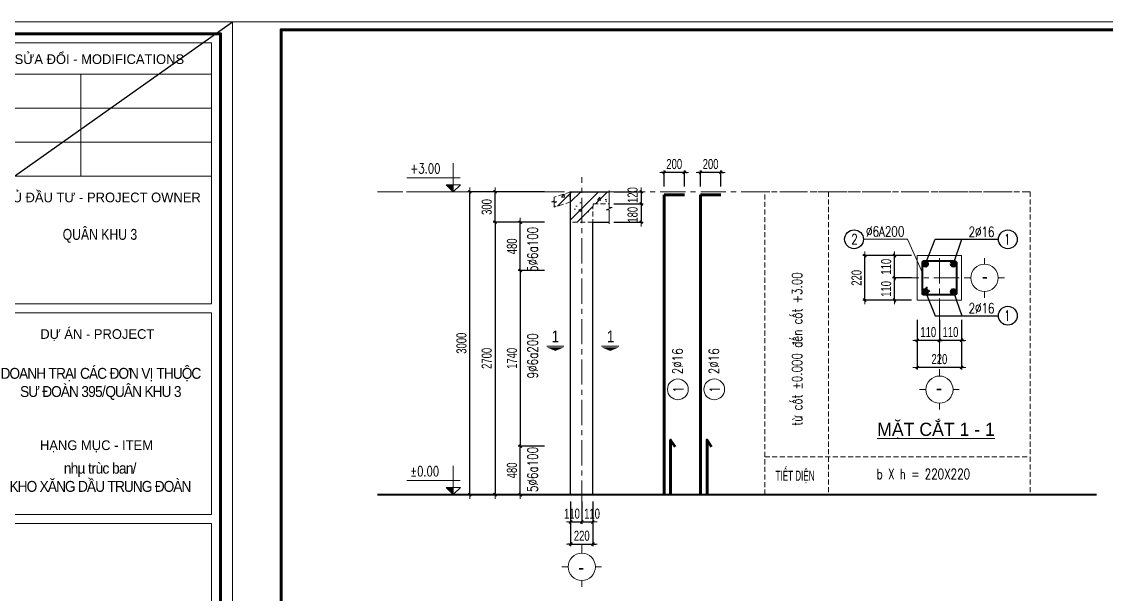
# Model space of a CAD drawing. Header units: millimetres. Extents: x 19378 to 572383, y -1120116 to -527168.
# Drawn here: x 209146 to 219888, y -554021 to -548347 of the extents above; entities that cross this region are included whole.
import ezdxf
from ezdxf.enums import TextEntityAlignment as Align

# ---------------------------------------------------------------- set-up
doc = ezdxf.new("R2010")
doc.units = ezdxf.units.MM
doc.header["$MEASUREMENT"] = 0
doc.header["$PDMODE"] = 32
for name, pattern in [('CENTERX2', [4, 2.5, -0.5, 0.5, -0.5]), ('DASHDOT', [1, 0.5, -0.25, 0, -0.25]), ('HIDDEN', [0.375, 0.25, -0.125])]:
    doc.linetypes.add(name, pattern=pattern)
doc.layers.get('Defpoints').update_dxf_attribs({"color": 1})
for name, color, linetype, lineweight in [('7', 7, 'Continuous', 13), ('EG Dim', 8, 'Continuous', 15), ('EG Khac', 4, 'Continuous', 15), ('EG Net dam3', 1, 'Continuous', 60), ('EG Text1', 3, 'Continuous', 20), ('EG Text2', 7, 'Continuous', 20), ('ISO', 153, 'Continuous', 13), ('Khac', 156, 'Continuous', 9), ('LC Dim', 8, 'Continuous', 18), ('LC Hatch', 252, 'Continuous', 9), ('LC ISO', 153, 'Continuous', 13), ('LC MANH DUT', 35, 'HIDDEN', 5), ('LC Net dam2', 6, 'Continuous', 40), ('LC Net dam3', 1, 'Continuous', 60), ('LC Net manh', 236, 'Continuous', 5), ('LC Net thay', 7, 'Continuous', 25), ('LC Net truc', 8, 'DASHDOT', 13), ('LC Text1', 3, 'Continuous', 20), ('LC Text2', 7, 'Continuous', 25), ('TEXT2', 7, 'Continuous', 18)]:
    doc.layers.add(name, color=color, linetype=linetype, lineweight=lineweight)
doc.layers.add('KCS_Plotter', color=11, linetype='Continuous', plot=False)
doc.layers.add('Khungten_LCDI', color=7, linetype='Continuous')
doc.layers.add('Kichthuoc', color=9, linetype='Continuous')
doc.styles.add('EG 1', font='VHAVANB.TTF')
doc.styles.add('EG Hai', font='VHARIALN.TTF', dxfattribs={"width": 0.7})
doc.styles.add('EG Huy', font='vnsimli.shx', dxfattribs={"width": 0.75})
doc.styles.add('HOATBIF', font='hoatbif.shx', dxfattribs={"width": 0.7})
doc.styles.add('Khungten', font='VHAVAN.TTF', dxfattribs={"width": 0.9, "height": 5000})
doc.styles.add('LC 1', font='VHAVANB.TTF')
doc.styles.add('LC 3', font='vnsimli.shx', dxfattribs={"width": 0.75})
doc.styles.add('RMS2', font='romans.shx', dxfattribs={"width": 0.75})
doc.styles.add('Title', font='VHBLACK.TTF', dxfattribs={"width": 0.8})
doc.dimstyles.new('1-100(1-40)', dxfattribs={"dimscale": 40, "dimtxt": 2.5, "dimasz": 0.35, "dimexe": 0.5, "dimexo": 0, "dimgap": 0.8, "dimtad": 1, "dimdec": 0, "dimzin": 0, "dimdsep": 46, "dimtxsty": 'HOATBIF', "dimblk1": 'DOT', "dimblk2": 'DOT', "dimsah": 1, "dimcen": -1, "dimdle": 1, "dimclrd": 256, "dimclre": 256, "dimclrt": 4, "dimadec": 3, "dimazin": 2, "dimtfac": 0.333333, "dimtdec": 0, "dimtix": 1, "dimtmove": 2, "dimatfit": 3, "dimldrblk": 'DOT', "dimfxl": 1, "dimtvp": 0.833333, "dimtolj": 1, "dimtzin": 0, "dimarcsym": 0})

# ---------------------------------------------------------------- blocks, each defined once
blk = doc.blocks.new('Nha o can bo nhan vien Trung doan')
at = {"layer": 'Defpoints', "lineweight": 0}
blk.add_lwpolyline([(-1200, -14850), (-1200, 14850), (40800, 14850), (40800, -14850)], close=True, dxfattribs=at)
at = {"layer": 'Khungten_LCDI', "color": 5, "lineweight": 25}
blk.add_line((40600, -14650), (40600, 14650), dxfattribs=at)
at = {"layer": 'Khungten_LCDI', "color": 9, "lineweight": 15}
for p, q in [((36750, 13981), (40450, 13981)), ((38293, 13981), (38293, 12297)), ((36750, 13420), (40450, 13420)), ((36750, 12858), (40450, 12858)), ((36750, 12297), (40450, 12297))]:
    blk.add_line(p, q, dxfattribs=at)
at = {"layer": 'Khungten_LCDI', "color": 5, "lineweight": 60}
blk.add_lwpolyline([(0, -14650), (0, 14650), (40600, 14650), (40600, -14650)], close=True, dxfattribs=at)
at = {"layer": 'Khungten_LCDI', "color": 9, "lineweight": 15}
for points in [[(36750, 10190), (40450, 10190), (40450, 14500), (36750, 14500)], [(36750, 6712), (40450, 6712), (40450, 10040), (36750, 10040)], [(36750, 2587), (40450, 2587), (40450, 6562), (36750, 6562)]]:
    blk.add_lwpolyline(points, close=True, dxfattribs=at)
at = {"color": 7, "style": 'Khungten'}
for s, p in [('söa ®æi - modifications', (38600, 14151)), ('chñ ®Çu t\xad - project owner', (38566, 11868)), ('dù ¸n - project', (38566, 9612)), ('h¹ng môc - item', (38552, 7776))]:
    blk.add_text(s, height=160, dxfattribs=at).set_placement(p, align=Align.CENTER)
at = {"color": 4, "char_height": 180, "attachment_point": 5, "style": 'Khungten'}
for s, insert, width in [('{\\f.VnArialH|b0|i0|c0|p34;\\W0.8;qu©n khu 3}', (38609, 11313), 2315.24), ('{\\f.VnArialH|b0|i0|c0|p34;\\W0.9;\\T0.9;doanh tr¹i c¸c ®¬n vÞ thuéc s\xad ®oµn 395/qu©n khu 3}', (38617, 8868), 3461.97), ('{\\f.VnArialH|b0|i0|c0|p34;\\T0.9;nhµ trùc ban/ \\PKHO X\\fArial|b0|i0|c0|p34;ĂNG DẦU TRUNG ĐOÀN}', (38609, 7325), 3712.56)]:
    blk.add_mtext(s, dxfattribs=dict(at, insert=insert, width=width))
at = {"color": 7, "style": 'Khungten', "width": 0.8}
for tag, p in [('REVISION', (39499, -10746)), ('NGAYHT', (39576, -11636))]:
    blk.add_attdef(tag, text='', height=200, dxfattribs=at).set_placement(p, align=Align.CENTER)
at = {"layer": 'LC Text1', "style": 'Title', "width": 1.485915}
for tag, p, p2 in [('TENBANVE1', (36913, -8886), (40339, -8886)), ('TENBANVE2', (36913, -9562), (40339, -9562))]:
    blk.add_attdef(tag, text='', height=250, dxfattribs=at).set_placement(p, p2, align=Align.FIT)
at = {"layer": 'LC Text1', "style": 'Title', "width": 0.7}
blk.add_attdef('SOBANVE', text='', height=250, dxfattribs=at).set_placement((39562, -13896), align=Align.CENTER)
blk = doc.blocks.new('catngang')
at = {"layer": 'EG Khac', "color": 1, "ltscale": 2}
blk.add_line((0, 0), (-4.41, 0), dxfattribs=at)
blk.add_lwpolyline([(-2.21, -1.22, 0, 4.29, 0), (-2.21, -0.33, 2.5, 2.5, 0)], format="xyseb", dxfattribs=at)
at = {"layer": 'EG Khac', "color": 7, "style": 'EG 1'}
blk.add_attdef('MC', text='', height=3, dxfattribs=at).set_placement((-2.21, 2.5), align=Align.MIDDLE_CENTER)
blk = doc.blocks.new('TIEUDE2')
at = {"layer": 'LC Text2', "color": 7, "style": 'LC 1'}
blk.add_attdef('%%UTIªU§Ò', text='', height=3.5, dxfattribs=at).set_placement((0, 0), align=Align.BOTTOM_CENTER)
blk.add_attdef('TL', text='', height=2.2, dxfattribs=at).set_placement((0, -1.8), align=Align.TOP_CENTER)
blk = doc.blocks.new('CT')
at = {"layer": 'LC Text1', "lineweight": 15}
blk.add_hatch(color=4, dxfattribs=at).paths.add_polyline_path([(3.25, 1.6), (1.64, 1.6), (1.64, 0)])
at = {"layer": 'LC Text1', "color": 4, "lineweight": 15, "ltscale": 50}
for p, q in [((0.05, 3.14), (12, 3.14)), ((12.09, 0), (0, 0))]:
    blk.add_line(p, q, dxfattribs=at)
for points in [[(1.64, 6.43), (1.64, 0)], [(1.64, 0), (0.03, 1.6), (1.64, 1.6)], [(1.64, 0), (3.25, 1.6), (1.64, 1.6)]]:
    blk.add_lwpolyline(points, dxfattribs=at)
at = {"layer": 'LC Text1', "color": 4, "style": 'LC 3', "width": 0.75}
blk.add_attdef('CT', (1.91, 3.5), '', height=2.2, dxfattribs=at)
blk = doc.blocks.new('DOT')
at = {"layer": 'LC Dim'}
blk.add_line((-3, 0), (3, 0), dxfattribs=at)
at = {"layer": 'LC Dim', "color": 4}
blk.add_line((-1, -1), (1, 1), dxfattribs=at)
blk.add_lwpolyline([(0.5, 1), (-1, -0.5), (-0.5, -1), (1, 0.5)], close=True, dxfattribs=at)
blk = doc.blocks.new('*D221')
at = {"layer": 'Defpoints', "color": 0, "ltscale": 2, "transparency": 16777216}
for p in [(214084, -552553), (214324, -552553), (214324, -553033)]:
    blk.add_point(p, dxfattribs=at)
at = {"layer": 'LC Dim', "lineweight": -2, "ltscale": 2, "transparency": 16777216}
for p, q in [((214324, -552553), (214064, -552553)), ((214084, -553019), (214084, -552567)), ((214324, -553033), (214064, -553033))]:
    blk.add_line(p, q, dxfattribs=at)
at = {"layer": 'LC Dim', "lineweight": -2, "ltscale": 2, "transparency": 16777216, "xscale": 14, "yscale": 14, "zscale": 14}
for p, rotation in [((214084, -552553), 90), ((214084, -553033), 270)]:
    blk.add_blockref('DOT', p, dxfattribs=dict(at, rotation=rotation))
at = {"layer": 'LC Dim', "color": 4, "ltscale": 2, "transparency": 16777216, "insert": (214002, -552793), "char_height": 100, "attachment_point": 5, "rotation": 90, "style": 'HOATBIF'}
blk.add_mtext('\\A1;480', dxfattribs=at)
blk = doc.blocks.new('_Dot')
at = {"color": 0, "linetype": 'ByBlock', "lineweight": -2}
blk.add_line((-0.5, 0), (-1, 0), dxfattribs=at)
at = {"color": 0, "linetype": 'ByBlock', "const_width": 0.5}
blk.add_lwpolyline([(-0.25, 0, 1), (0.25, 0, 1)], format="xyb", close=True, dxfattribs=at)
blk = doc.blocks.new('*D222')
at = {"layer": 'Defpoints', "color": 0, "ltscale": 2, "transparency": 16777216}
for p in [(214084, -550333), (214324, -550333), (214324, -550813)]:
    blk.add_point(p, dxfattribs=at)
at = {"layer": 'LC Dim', "lineweight": -2, "ltscale": 2, "transparency": 16777216}
for p, q in [((214324, -550333), (214064, -550333)), ((214084, -550799), (214084, -550347)), ((214324, -550813), (214064, -550813))]:
    blk.add_line(p, q, dxfattribs=at)
at = {"layer": 'LC Dim', "lineweight": -2, "ltscale": 2, "transparency": 16777216, "xscale": 14, "yscale": 14, "zscale": 14}
for p, rotation in [((214084, -550333), 90), ((214084, -550813), 270)]:
    blk.add_blockref('DOT', p, dxfattribs=dict(at, rotation=rotation))
at = {"layer": 'LC Dim', "color": 4, "ltscale": 2, "transparency": 16777216, "insert": (214002, -550573), "char_height": 100, "attachment_point": 5, "rotation": 90, "style": 'HOATBIF'}
blk.add_mtext('\\A1;480', dxfattribs=at)
blk = doc.blocks.new('*D223')
at = {"layer": 'Defpoints', "color": 0, "ltscale": 2, "transparency": 16777216}
for p in [(214324, -550813), (214084, -552553), (214324, -552553)]:
    blk.add_point(p, dxfattribs=at)
at = {"layer": 'LC Dim', "lineweight": -2, "ltscale": 2, "transparency": 16777216}
for p, q in [((214324, -550813), (214064, -550813)), ((214084, -550827), (214084, -552539)), ((214324, -552553), (214064, -552553))]:
    blk.add_line(p, q, dxfattribs=at)
at = {"layer": 'LC Dim', "lineweight": -2, "ltscale": 2, "transparency": 16777216, "xscale": 14, "yscale": 14, "zscale": 14}
for p, rotation in [((214084, -550813), 90), ((214084, -552553), 270)]:
    blk.add_blockref('DOT', p, dxfattribs=dict(at, rotation=rotation))
at = {"layer": 'LC Dim', "color": 4, "ltscale": 2, "transparency": 16777216, "insert": (214002, -551683), "char_height": 100, "attachment_point": 5, "rotation": 90, "style": 'HOATBIF'}
blk.add_mtext('\\A1;1740', dxfattribs=at)
blk = doc.blocks.new('*D224')
at = {"layer": 'Defpoints', "color": 0, "ltscale": 2, "transparency": 16777216}
for p in [(214324, -550333), (213834, -553033), (214324, -553033)]:
    blk.add_point(p, dxfattribs=at)
at = {"layer": 'LC Dim', "lineweight": -2, "ltscale": 2, "transparency": 16777216}
for p, q in [((214324, -550333), (213814, -550333)), ((213834, -550347), (213834, -553019)), ((214324, -553033), (213814, -553033))]:
    blk.add_line(p, q, dxfattribs=at)
at = {"layer": 'LC Dim', "lineweight": -2, "ltscale": 2, "transparency": 16777216, "xscale": 14, "yscale": 14, "zscale": 14}
for p, rotation in [((213834, -550333), 90), ((213834, -553033), 270)]:
    blk.add_blockref('DOT', p, dxfattribs=dict(at, rotation=rotation))
at = {"layer": 'LC Dim', "color": 4, "ltscale": 2, "transparency": 16777216, "insert": (213752, -551683), "char_height": 100, "attachment_point": 5, "rotation": 90, "style": 'HOATBIF'}
blk.add_mtext('\\A1;2700', dxfattribs=at)
blk = doc.blocks.new('*D225')
at = {"layer": 'Defpoints', "color": 0, "ltscale": 2, "transparency": 16777216}
for p in [(213834, -550033), (214324, -550033), (214324, -550333)]:
    blk.add_point(p, dxfattribs=at)
at = {"layer": 'LC Dim', "lineweight": -2, "ltscale": 2, "transparency": 16777216}
for p, q in [((214324, -550033), (213814, -550033)), ((213834, -550319), (213834, -550047)), ((214324, -550333), (213814, -550333))]:
    blk.add_line(p, q, dxfattribs=at)
at = {"layer": 'LC Dim', "lineweight": -2, "ltscale": 2, "transparency": 16777216, "xscale": 14, "yscale": 14, "zscale": 14}
for p, rotation in [((213834, -550033), 90), ((213834, -550333), 270)]:
    blk.add_blockref('DOT', p, dxfattribs=dict(at, rotation=rotation))
at = {"layer": 'LC Dim', "color": 4, "ltscale": 2, "transparency": 16777216, "insert": (213752, -550183), "char_height": 100, "attachment_point": 5, "rotation": 90, "style": 'HOATBIF'}
blk.add_mtext('\\A1;300', dxfattribs=at)
blk = doc.blocks.new('*D226')
at = {"layer": 'Defpoints', "color": 0, "ltscale": 2, "transparency": 16777216}
for p in [(213584, -550033), (214324, -550033), (214324, -553033)]:
    blk.add_point(p, dxfattribs=at)
at = {"layer": 'LC Dim', "lineweight": -2, "ltscale": 2, "transparency": 16777216}
for p, q in [((214324, -550033), (213564, -550033)), ((213584, -553019), (213584, -550047)), ((214324, -553033), (213564, -553033))]:
    blk.add_line(p, q, dxfattribs=at)
at = {"layer": 'LC Dim', "lineweight": -2, "ltscale": 2, "transparency": 16777216, "xscale": 14, "yscale": 14, "zscale": 14}
for p, rotation in [((213584, -550033), 90), ((213584, -553033), 270)]:
    blk.add_blockref('DOT', p, dxfattribs=dict(at, rotation=rotation))
at = {"layer": 'LC Dim', "color": 4, "ltscale": 2, "transparency": 16777216, "insert": (213502, -551533), "char_height": 100, "attachment_point": 5, "rotation": 90, "style": 'HOATBIF'}
blk.add_mtext('\\A1;3000', dxfattribs=at)
blk = doc.blocks.new('*D227')
at = {"layer": 'Defpoints', "color": 0, "ltscale": 2, "transparency": 16777216}
for p in [(214583, -553101), (214693, -553101), (214693, -553304)]:
    blk.add_point(p, dxfattribs=at)
at = {"layer": 'LC Dim', "lineweight": -2, "ltscale": 2, "transparency": 16777216}
for p, q in [((214583, -553101), (214583, -553324)), ((214693, -553101), (214693, -553324)), ((214597, -553304), (214679, -553304))]:
    blk.add_line(p, q, dxfattribs=at)
at = {"layer": 'LC Dim', "lineweight": -2, "ltscale": 2, "transparency": 16777216, "xscale": 14, "yscale": 14, "zscale": 14, "rotation": 180}
blk.add_blockref('DOT', (214583, -553304), dxfattribs=at)
at = {"layer": 'LC Dim', "lineweight": -2, "ltscale": 2, "transparency": 16777216, "xscale": 14, "yscale": 14, "zscale": 14}
blk.add_blockref('DOT', (214693, -553304), dxfattribs=at)
at = {"layer": 'LC Dim', "color": 4, "ltscale": 2, "transparency": 16777216, "insert": (214596, -553222), "char_height": 100, "attachment_point": 5, "style": 'HOATBIF'}
blk.add_mtext('\\A1;110', dxfattribs=at)
blk = doc.blocks.new('*D228')
at = {"layer": 'Defpoints', "color": 0, "ltscale": 2, "transparency": 16777216}
for p in [(214693, -553101), (214803, -553101), (214803, -553304)]:
    blk.add_point(p, dxfattribs=at)
at = {"layer": 'LC Dim', "lineweight": -2, "ltscale": 2, "transparency": 16777216}
for p, q in [((214693, -553101), (214693, -553324)), ((214803, -553101), (214803, -553324)), ((214707, -553304), (214789, -553304))]:
    blk.add_line(p, q, dxfattribs=at)
at = {"layer": 'LC Dim', "lineweight": -2, "ltscale": 2, "transparency": 16777216, "xscale": 14, "yscale": 14, "zscale": 14, "rotation": 180}
blk.add_blockref('DOT', (214693, -553304), dxfattribs=at)
at = {"layer": 'LC Dim', "lineweight": -2, "ltscale": 2, "transparency": 16777216, "xscale": 14, "yscale": 14, "zscale": 14}
blk.add_blockref('DOT', (214803, -553304), dxfattribs=at)
at = {"layer": 'LC Dim', "color": 4, "ltscale": 2, "transparency": 16777216, "insert": (214795, -553222), "char_height": 100, "attachment_point": 5, "style": 'HOATBIF'}
blk.add_mtext('\\A1;110', dxfattribs=at)
blk = doc.blocks.new('*D229')
at = {"layer": 'Defpoints', "color": 0, "ltscale": 2, "transparency": 16777216}
for p in [(214583, -553101), (214803, -553101), (214803, -553523)]:
    blk.add_point(p, dxfattribs=at)
at = {"layer": 'LC Dim', "lineweight": -2, "ltscale": 2, "transparency": 16777216}
for p, q in [((214583, -553101), (214583, -553543)), ((214803, -553101), (214803, -553543)), ((214569, -553523), (214555, -553523)), ((214583, -553523), (214803, -553523)), ((214817, -553523), (214831, -553523))]:
    blk.add_line(p, q, dxfattribs=at)
at = {"layer": 'LC Dim', "lineweight": -2, "ltscale": 2, "transparency": 16777216, "xscale": 14, "yscale": 14, "zscale": 14}
blk.add_blockref('DOT', (214583, -553523), dxfattribs=at)
at = {"layer": 'LC Dim', "lineweight": -2, "ltscale": 2, "transparency": 16777216, "xscale": 14, "yscale": 14, "zscale": 14, "rotation": 180}
blk.add_blockref('DOT', (214803, -553523), dxfattribs=at)
at = {"layer": 'LC Dim', "color": 4, "ltscale": 2, "transparency": 16777216, "insert": (214693, -553441), "char_height": 100, "attachment_point": 5, "style": 'HOATBIF'}
blk.add_mtext('\\A1;220', dxfattribs=at)
blk = doc.blocks.new('TTRUC')
at = {"layer": 'LC ISO'}
for p, q in [((0, 6.95), (0, 10.13)), ((-6.95, 0), (-10.13, 0)), ((6.95, 0), (10.13, 0)), ((0, -6.95), (0, -10.13))]:
    blk.add_line(p, q, dxfattribs=at)
at = {"layer": 'LC Net manh'}
blk.add_circle((0, 0), 6.95, dxfattribs=at)
blk = doc.blocks.new('theptron1')
at = {"layer": 'LC Net dam3'}
for p, q in [((-0.5, 0), (0.5, 0)), ((-0.35, 0.35), (0.35, -0.35)), ((0.35, 0.35), (-0.35, -0.35)), ((0, 0.5), (0, -0.5))]:
    blk.add_line(p, q, dxfattribs=at)
blk.add_circle((0, 0), 0.5, dxfattribs=at)
blk = doc.blocks.new('*D230')
at = {"layer": 'Defpoints', "color": 0, "ltscale": 2, "transparency": 16777216}
for p in [(217790, -550885), (217959, -550885), (217959, -551105)]:
    blk.add_point(p, dxfattribs=at)
at = {"layer": 'LC Dim', "lineweight": -2, "ltscale": 2, "transparency": 16777216}
for p, q in [((217959, -550885), (217770, -550885)), ((217790, -550871), (217790, -550857)), ((217790, -551105), (217790, -550885)), ((217959, -551105), (217770, -551105)), ((217790, -551119), (217790, -551133))]:
    blk.add_line(p, q, dxfattribs=at)
at = {"layer": 'LC Dim', "lineweight": -2, "ltscale": 2, "transparency": 16777216, "xscale": 14, "yscale": 14, "zscale": 14}
for p, rotation in [((217790, -550885), 270), ((217790, -551105), 90)]:
    blk.add_blockref('DOT', p, dxfattribs=dict(at, rotation=rotation))
at = {"layer": 'LC Dim', "color": 4, "ltscale": 2, "transparency": 16777216, "insert": (217708, -550995), "char_height": 100, "attachment_point": 5, "rotation": 90, "style": 'HOATBIF'}
blk.add_mtext('\\A1;110', dxfattribs=at)
blk = doc.blocks.new('*D212')
at = {"layer": 'Defpoints', "color": 0, "ltscale": 2, "transparency": 16777216}
for p in [(217790, -550665), (217959, -550665), (217959, -550885)]:
    blk.add_point(p, dxfattribs=at)
at = {"layer": 'LC Dim', "lineweight": -2, "ltscale": 2, "transparency": 16777216}
for p, q in [((217959, -550665), (217770, -550665)), ((217790, -550651), (217790, -550637)), ((217790, -550885), (217790, -550665)), ((217959, -550885), (217770, -550885)), ((217790, -550899), (217790, -550913))]:
    blk.add_line(p, q, dxfattribs=at)
at = {"layer": 'LC Dim', "lineweight": -2, "ltscale": 2, "transparency": 16777216, "xscale": 14, "yscale": 14, "zscale": 14}
for p, rotation in [((217790, -550665), 270), ((217790, -550885), 90)]:
    blk.add_blockref('DOT', p, dxfattribs=dict(at, rotation=rotation))
at = {"layer": 'LC Dim', "color": 4, "ltscale": 2, "transparency": 16777216, "insert": (217708, -550775), "char_height": 100, "attachment_point": 5, "rotation": 90, "style": 'HOATBIF'}
blk.add_mtext('\\A1;110', dxfattribs=at)
blk = doc.blocks.new('*D213')
at = {"layer": 'Defpoints', "color": 0, "ltscale": 2, "transparency": 16777216}
for p in [(217497, -550665), (217959, -550665), (217959, -551105)]:
    blk.add_point(p, dxfattribs=at)
at = {"layer": 'LC Dim', "lineweight": -2, "ltscale": 2, "transparency": 16777216}
for p, q in [((217959, -550665), (217477, -550665)), ((217497, -551091), (217497, -550679)), ((217959, -551105), (217477, -551105))]:
    blk.add_line(p, q, dxfattribs=at)
at = {"layer": 'LC Dim', "lineweight": -2, "ltscale": 2, "transparency": 16777216, "xscale": 14, "yscale": 14, "zscale": 14}
for p, rotation in [((217497, -550665), 90), ((217497, -551105), 270)]:
    blk.add_blockref('DOT', p, dxfattribs=dict(at, rotation=rotation))
at = {"layer": 'LC Dim', "color": 4, "ltscale": 2, "transparency": 16777216, "insert": (217415, -550885), "char_height": 100, "attachment_point": 5, "rotation": 90, "style": 'HOATBIF'}
blk.add_mtext('\\A1;220', dxfattribs=at)
blk = doc.blocks.new('*D214')
at = {"layer": 'Defpoints', "color": 0, "ltscale": 2, "transparency": 16777216}
for p in [(218235, -551302), (218455, -551302), (218235, -551505)]:
    blk.add_point(p, dxfattribs=at)
at = {"layer": 'LC Dim', "lineweight": -2, "ltscale": 2, "transparency": 16777216}
for p, q in [((218235, -551302), (218235, -551525)), ((218455, -551302), (218455, -551525)), ((218221, -551505), (218207, -551505)), ((218455, -551505), (218235, -551505)), ((218469, -551505), (218483, -551505))]:
    blk.add_line(p, q, dxfattribs=at)
at = {"layer": 'LC Dim', "lineweight": -2, "ltscale": 2, "transparency": 16777216, "xscale": 14, "yscale": 14, "zscale": 14}
blk.add_blockref('DOT', (218235, -551505), dxfattribs=at)
at = {"layer": 'LC Dim', "lineweight": -2, "ltscale": 2, "transparency": 16777216, "xscale": 14, "yscale": 14, "zscale": 14, "rotation": 180}
blk.add_blockref('DOT', (218455, -551505), dxfattribs=at)
at = {"layer": 'LC Dim', "color": 4, "ltscale": 2, "transparency": 16777216, "insert": (218345, -551423), "char_height": 100, "attachment_point": 5, "style": 'HOATBIF'}
blk.add_mtext('\\A1;110', dxfattribs=at)
blk = doc.blocks.new('*D215')
at = {"layer": 'Defpoints', "color": 0, "ltscale": 2, "transparency": 16777216}
for p in [(218015, -551302), (218235, -551302), (218015, -551505)]:
    blk.add_point(p, dxfattribs=at)
at = {"layer": 'LC Dim', "lineweight": -2, "ltscale": 2, "transparency": 16777216}
for p, q in [((218015, -551302), (218015, -551525)), ((218235, -551302), (218235, -551525)), ((218001, -551505), (217987, -551505)), ((218235, -551505), (218015, -551505)), ((218249, -551505), (218263, -551505))]:
    blk.add_line(p, q, dxfattribs=at)
at = {"layer": 'LC Dim', "lineweight": -2, "ltscale": 2, "transparency": 16777216, "xscale": 14, "yscale": 14, "zscale": 14}
blk.add_blockref('DOT', (218015, -551505), dxfattribs=at)
at = {"layer": 'LC Dim', "lineweight": -2, "ltscale": 2, "transparency": 16777216, "xscale": 14, "yscale": 14, "zscale": 14, "rotation": 180}
blk.add_blockref('DOT', (218235, -551505), dxfattribs=at)
at = {"layer": 'LC Dim', "color": 4, "ltscale": 2, "transparency": 16777216, "insert": (218125, -551423), "char_height": 100, "attachment_point": 5, "style": 'HOATBIF'}
blk.add_mtext('\\A1;110', dxfattribs=at)
blk = doc.blocks.new('*D216')
at = {"layer": 'Defpoints', "color": 0, "ltscale": 2, "transparency": 16777216}
for p in [(218015, -551302), (218455, -551302), (218015, -551773)]:
    blk.add_point(p, dxfattribs=at)
at = {"layer": 'LC Dim', "lineweight": -2, "ltscale": 2, "transparency": 16777216}
for p, q in [((218015, -551302), (218015, -551793)), ((218455, -551302), (218455, -551793)), ((218441, -551773), (218029, -551773))]:
    blk.add_line(p, q, dxfattribs=at)
at = {"layer": 'LC Dim', "lineweight": -2, "ltscale": 2, "transparency": 16777216, "xscale": 14, "yscale": 14, "zscale": 14, "rotation": 180}
blk.add_blockref('DOT', (218015, -551773), dxfattribs=at)
at = {"layer": 'LC Dim', "lineweight": -2, "ltscale": 2, "transparency": 16777216, "xscale": 14, "yscale": 14, "zscale": 14}
blk.add_blockref('DOT', (218455, -551773), dxfattribs=at)
at = {"layer": 'LC Dim', "color": 4, "ltscale": 2, "transparency": 16777216, "insert": (218235, -551691), "char_height": 100, "attachment_point": 5, "style": 'HOATBIF'}
blk.add_mtext('\\A1;220', dxfattribs=at)
blk = doc.blocks.new('*D217')
at = {"layer": 'Defpoints', "color": 0, "ltscale": 2, "transparency": 16777216}
for p in [(215010, -550033), (215011, -550153), (215281, -550153)]:
    blk.add_point(p, dxfattribs=at)
at = {"layer": 'LC Dim', "lineweight": -2, "ltscale": 2, "transparency": 16777216}
for p, q in [((215010, -550033), (215301, -550033)), ((215281, -550047), (215281, -550139)), ((215011, -550153), (215301, -550153))]:
    blk.add_line(p, q, dxfattribs=at)
at = {"layer": 'LC Dim', "lineweight": -2, "ltscale": 2, "transparency": 16777216, "xscale": 14, "yscale": 14, "zscale": 14}
for p, rotation in [((215281, -550033), 90), ((215281, -550153), 270)]:
    blk.add_blockref('DOT', p, dxfattribs=dict(at, rotation=rotation))
at = {"layer": 'LC Dim', "color": 4, "ltscale": 2, "transparency": 16777216, "insert": (215197, -550065), "char_height": 100, "attachment_point": 5, "rotation": 90, "style": 'HOATBIF'}
blk.add_mtext('\\A1;120', dxfattribs=at)
blk = doc.blocks.new('*D218')
at = {"layer": 'Defpoints', "color": 0, "ltscale": 2, "transparency": 16777216}
for p in [(215011, -550153), (215010, -550333), (215281, -550333)]:
    blk.add_point(p, dxfattribs=at)
at = {"layer": 'LC Dim', "lineweight": -2, "ltscale": 2, "transparency": 16777216}
for p, q in [((215011, -550153), (215301, -550153)), ((215281, -550167), (215281, -550319)), ((215010, -550333), (215301, -550333))]:
    blk.add_line(p, q, dxfattribs=at)
at = {"layer": 'LC Dim', "lineweight": -2, "ltscale": 2, "transparency": 16777216, "xscale": 14, "yscale": 14, "zscale": 14}
for p, rotation in [((215281, -550153), 90), ((215281, -550333), 270)]:
    blk.add_blockref('DOT', p, dxfattribs=dict(at, rotation=rotation))
at = {"layer": 'LC Dim', "color": 4, "ltscale": 2, "transparency": 16777216, "insert": (215197, -550260), "char_height": 100, "attachment_point": 5, "rotation": 90, "style": 'HOATBIF'}
blk.add_mtext('\\A1;180', dxfattribs=at)
blk = doc.blocks.new('*D219')
at = {"layer": 'Defpoints', "color": 0, "ltscale": 2, "transparency": 16777216}
for p in [(215509, -549840), (215509, -549979), (215709, -549979)]:
    blk.add_point(p, dxfattribs=at)
at = {"layer": 'LC Dim', "lineweight": -2, "ltscale": 2, "transparency": 16777216}
for p, q in [((215495, -549840), (215481, -549840)), ((215509, -549979), (215509, -549820)), ((215709, -549840), (215509, -549840)), ((215709, -549979), (215709, -549820)), ((215723, -549840), (215737, -549840))]:
    blk.add_line(p, q, dxfattribs=at)
at = {"layer": 'LC Dim', "lineweight": -2, "ltscale": 2, "transparency": 16777216, "xscale": 14, "yscale": 14, "zscale": 14}
blk.add_blockref('DOT', (215509, -549840), dxfattribs=at)
at = {"layer": 'LC Dim', "lineweight": -2, "ltscale": 2, "transparency": 16777216, "xscale": 14, "yscale": 14, "zscale": 14, "rotation": 180}
blk.add_blockref('DOT', (215709, -549840), dxfattribs=at)
at = {"layer": 'LC Dim', "color": 4, "ltscale": 2, "transparency": 16777216, "insert": (215609, -549758), "char_height": 100, "attachment_point": 5, "style": 'HOATBIF'}
blk.add_mtext('\\A1;200', dxfattribs=at)
blk = doc.blocks.new('*D220')
at = {"layer": 'Defpoints', "color": 0, "ltscale": 2, "transparency": 16777216}
for p in [(215869, -549840), (215869, -549979), (216070, -549979)]:
    blk.add_point(p, dxfattribs=at)
at = {"layer": 'LC Dim', "lineweight": -2, "ltscale": 2, "transparency": 16777216}
for p, q in [((215855, -549840), (215841, -549840)), ((215869, -549979), (215869, -549820)), ((216070, -549840), (215869, -549840)), ((216070, -549979), (216070, -549820)), ((216084, -549840), (216098, -549840))]:
    blk.add_line(p, q, dxfattribs=at)
at = {"layer": 'LC Dim', "lineweight": -2, "ltscale": 2, "transparency": 16777216, "xscale": 14, "yscale": 14, "zscale": 14}
blk.add_blockref('DOT', (215869, -549840), dxfattribs=at)
at = {"layer": 'LC Dim', "lineweight": -2, "ltscale": 2, "transparency": 16777216, "xscale": 14, "yscale": 14, "zscale": 14, "rotation": 180}
blk.add_blockref('DOT', (216070, -549840), dxfattribs=at)
at = {"layer": 'LC Dim', "color": 4, "ltscale": 2, "transparency": 16777216, "insert": (215969, -549758), "char_height": 100, "attachment_point": 5, "style": 'HOATBIF'}
blk.add_mtext('\\A1;200', dxfattribs=at)

msp = doc.modelspace()

# ---------------------------------------------------------------- hatches: boundary and pattern name
at = {"layer": 'LC Hatch', "ltscale": 2}
h = msp.add_hatch(dxfattribs=at)
h.set_pattern_fill('BTCT', color=256, scale=50)
h.set_pattern_definition([(50, (165560.37, -491409.85), (358.6301, -31.3761), [37.5, -412.5]), (355, (165560.37, -491409.85), (-69.3757, 376.096), [30, -330]), (100.4514, (165590.26, -491412.47), (289.2547, 344.7198), [31.8701, -350.571]), (46.1842, (165560.37, -491309.85), (533.6205, -82.7595), [56.25, -618.75]), (96.6356, (165604.84, -491316.75), (467.3314, 487.059), [47.805, -525.8565]), (351.1842, (165560.37, -491309.85), (467.331, 487.0593), [45, -495]), (21, (165610.37, -491334.85), (298.4535, -201.3094), [37.5, -412.5]), (326, (165610.37, -491334.85), (121.6577, 362.575), [30, -330]), (71.4514, (165635.24, -491351.63), (420.1113, 161.2652), [31.8701, -350.571]), (37.5, (165560.37, -491409.85), (6.07993, 166.44693), [0, -326, 0, -335, 0, -331.25]), (7.5, (165560.37, -491409.85), (131.53477, 197.20586), [0, -191, 0, -318.5, 0, -126.25]), (327.5, (165448.87, -491409.85), (266.91122, -11.27744), [0, -125, 0, -390, 0, -517.5]), (317.5, (165398.87, -491409.85), (291.5931, 50.0525), [0, -162.5, 0, -259, 0, -367.5]), (45, (165560.37, -491409.85), (-132.5825, 132.5825), []), (45, (165648.76, -491409.85), (-132.5825, 132.5825), [])])
h.paths.add_polyline_path([(214583, -550333.2), (214583, -550133.2), (214420.2, -550184.9), (214420.2, -550084.9), (214583, -550033.2), (214803, -550033.2), (214965.9, -550033.2), (214967.1, -550153.2), (214803, -550153.2), (214803, -550333.2)])

# ---------------------------------------------------------------- linework, layer by layer
at = {"layer": '7'}
msp.add_lwpolyline([(218455.3, -550665.4), (218455.3, -551105.4), (218015.3, -551105.4), (218015.3, -550665.4)], close=True, dxfattribs=at)
at = {"layer": 'EG Net dam3', "ltscale": 500}
for p, q in [((215508.7, -553033.2), (215508.7, -550062.8)), ((215508.7, -550062.8), (215709, -550062.8)), ((215869.2, -553033.2), (215869.2, -550062.8)), ((215869.2, -550062.8), (216069.5, -550062.8))]:
    msp.add_line(p, q, dxfattribs=at)
for points in [[(215573.1, -553033.2), (215573.1, -552493.2), (215617.1, -552559.8)], [(215933.6, -553033.2), (215933.6, -552493.2), (215977.6, -552559.8)]]:
    msp.add_lwpolyline(points, dxfattribs=at)
at = {"layer": 'EG Text2', "linetype": 'ByBlock'}
for centre in [(215644.7, -551990.1), (216005.2, -551990.1)]:
    msp.add_circle(centre, 102.9, dxfattribs=at)
at = {"layer": 'ISO'}
for points in [[(214420.2, -550084.9), (214420.2, -550122.4), (214392.4, -550130.5), (214445.4, -550133.7), (214420.2, -550143.5), (214420.2, -550184.9)], [(214965.9, -550021.3), (214965.9, -550189), (214993.6, -550189), (214935.4, -550210), (214965.9, -550210), (214965.9, -550349.4)]]:
    msp.add_lwpolyline(points, dxfattribs=at)
at = {"layer": 'KCS_Plotter', "ltscale": 2}
msp.add_line((186035.6, -566167.2), (211235.6, -548347.2), dxfattribs=at)
at = {"layer": 'LC Dim', "ltscale": 2}
for p, q in [((217920, -550503.1), (217483, -550503.1)), ((218066.1, -550835.6), (217920, -550503.1)), ((218410.7, -550503.6), (218819.8, -550503.6)), ((218410.7, -551260.1), (218819.8, -551260.1))]:
    msp.add_line(p, q, dxfattribs=at)
at = {"layer": 'LC MANH DUT', "ltscale": 200}
for p, q in [((214583, -550033.2), (214420.2, -550084.9)), ((217136.1, -550033.2), (217136.1, -553033.2)), ((214583, -550133.2), (214420.2, -550184.9)), ((214583, -550333.2), (214583, -550133.2)), ((214804.5, -550153.2), (214803, -550333.2)), ((214804.5, -550153.2), (214965.9, -550153.2)), ((214803, -550333.2), (214583, -550333.2)), ((216504.9, -552659), (219132.4, -552659))]:
    msp.add_line(p, q, dxfattribs=at)
msp.add_lwpolyline([(216504.9, -553033.2), (216504.9, -550033.2), (219132.4, -550033.2), (219132.4, -553033.2)], dxfattribs=at)
at = {"layer": 'LC Net dam2'}
for p, q in [((218066.1, -551020.4), (218116.4, -550977.1)), ((218088.8, -551054.7), (218139.2, -551011.4))]:
    msp.add_line(p, q, dxfattribs=at)
msp.add_lwpolyline([(218404.5, -550736), (218404.5, -551034.7, -0.4142136), (218384.5, -551054.7), (218086.1, -551054.7, -0.4142136), (218066.1, -551034.7), (218066.1, -550736, -0.4142136), (218086.1, -550716), (218384.5, -550716, -0.4142136)], format="xyb", close=True, dxfattribs=at)
at = {"layer": 'LC Net dam2', "ltscale": 2}
msp.add_lwpolyline([(212671, -553033.2), (219792.6, -553033.2)], dxfattribs=at)
at = {"layer": 'LC Net thay'}
for p, q in [((214583, -553033.2), (214583, -550033.2)), ((214583, -550033.2), (214965.9, -550033.2)), ((214803, -553033.2), (214803, -550333.2)), ((214803, -550333.2), (214965.9, -550333.2))]:
    msp.add_line(p, q, dxfattribs=at)
at = {"layer": 'LC Net truc', "linetype": 'CENTERX2', "ltscale": 100}
for p, q in [((214693, -553143.3), (214693, -549886.3)), ((212671, -550033.2), (219132.4, -550033.2)), ((218235.3, -550691.4), (218235.3, -551796.4)), ((217780.5, -550885.4), (218485.5, -550885.4)), ((214693, -553523.3), (214693, -553552.2))]:
    msp.add_line(p, q, dxfattribs=at)
at = {"layer": 'LC Text2', "linetype": 'ByBlock'}
for centre in [(217389.9, -550503.1), (218912.8, -550503.6), (218912.8, -551260.1)]:
    msp.add_circle(centre, 93.1, dxfattribs=at)

# ---------------------------------------------------------------- block references
at = {"layer": 'EG Dim', "yscale": 42.40098003740421}
for p, xscale, zscale, rotation in [((218096.4, -550746.9), 42.40098003740421, 42.40098003740421, 90), ((218374.2, -550746.9), -42.40098003740421, 42.40098003745079, 270), ((218096.4, -551023.8), -42.40098003740421, 42.40098003745079, 90), ((218374.2, -551023.8), 42.40098003740421, 42.40098003740421, 270)]:
    msp.add_blockref('theptron1', p, dxfattribs=dict(at, xscale=xscale, zscale=zscale, rotation=rotation))
at = {"layer": 'EG Text1'}
ref = msp.add_blockref('CT', (213492.4, -550033.2), dxfattribs=dict(at, xscale=-44.25072279153392, yscale=44.25072279159212, zscale=44.25072279160228))
ref.add_attrib('CT', '+3.00', (212993.2, -549850), dxfattribs={"layer": 'Khac', "color": 3, "height": 97.35, "style": 'EG Huy', "width": 0.75})
ref = msp.add_blockref('CT', (213492.4, -553033.2), dxfattribs=dict(at, xscale=-44.25072279153392, yscale=44.25072279159212, zscale=44.25072279160228))
ref.add_attrib('CT', '%%p0.00', (212993.2, -552850), dxfattribs={"layer": 'Khac', "color": 3, "height": 97.35, "style": 'EG Huy', "width": 0.75})
at = {"layer": 'EG Text2'}
ref = msp.add_blockref('catngang', (214516.5, -551562.1), dxfattribs=dict(at, xscale=38.47888938407414, yscale=38.47888938407414, zscale=38.47888938407414))
ref.add_attrib('MC', '1', dxfattribs={"layer": 'Khac', "color": 7, "height": 115.4, "style": 'EG Hai'}).set_placement((214431.6, -551465.9), align=Align.MIDDLE_CENTER)
ref = msp.add_blockref('catngang', (214890.1, -551562.1), dxfattribs=dict(at, xscale=-38.47888938407414, yscale=38.47888938395772, zscale=38.47888938399652))
ref.add_attrib('MC', '1', dxfattribs={"layer": 'Khac', "color": 7, "height": 115.4, "style": 'EG Hai'}).set_placement((214978, -551465.9), align=Align.MIDDLE_CENTER)
ref = msp.add_blockref('TIEUDE2', (218201.6, -552490.5), dxfattribs=dict(at, xscale=38.47888938407414, yscale=38.47888938407414, zscale=38.47888938407414))
ref.add_attrib('%%UTIªU§Ò', '%%UmÆt c¾t 1 - 1', dxfattribs={"layer": 'TEXT2', "color": 7, "height": 130.68, "style": 'EG 1'}).set_placement((218201.6, -552490.5), align=Align.BOTTOM_CENTER)
at = {"layer": 'Kichthuoc', "xscale": 19.39036266761832, "yscale": 19.39036266761832, "zscale": 19.39036266761832}
for p in [(218682, -550885.4), (218235.3, -551992.9), (214693, -553748.7)]:
    msp.add_blockref('TTRUC', p, dxfattribs=at)
at = {"layer": 'LC Net thay'}
for p, xscale, yscale, zscale in [((186755.6, -557257.2), 0.6, 0.6, 0.6), ((211715.6, -554287.2), 0.3999999999995706, 0.3999999999995706, 0.3999999999995706)]:
    msp.add_blockref('Nha o can bo nhan vien Trung doan', p, dxfattribs=dict(at, xscale=xscale, yscale=yscale, zscale=zscale))

# ---------------------------------------------------------------- texts
at = {"layer": 'EG Text1', "color": 3, "style": 'EG Huy', "width": 0.75}
msp.add_text('tõ cèt %%P0.000 ®Õn cèt +3.00', height=100, rotation=90, dxfattribs=at).set_placement((216875.5, -552350.2))
msp.add_text('b X h = 220X220', height=100, dxfattribs=at).set_placement((217613.9, -552879))
at = {"layer": 'EG Text2', "linetype": 'ByBlock', "style": 'RMS2', "width": 0.75}
for s, p in [('5%%C6a100', (214256.9, -550826.8)), ('9%%C6a200', (214256.9, -551880.7)), ('2%%C16', (215691.5, -551840.5)), ('2%%C16', (216052, -551840.5)), ('5%%C6a100', (214256.9, -553007.8))]:
    msp.add_text(s, height=100, rotation=90, dxfattribs=at).set_placement(p)
for p in [(215650.5, -551990.1), (216011, -551990.1)]:
    msp.add_text('1', height=100, rotation=90, dxfattribs=at).set_placement(p, align=Align.MIDDLE_CENTER)
at = {"layer": 'EG Text2', "lineweight": -2, "style": 'EG Hai', "width": 0.7}
msp.add_text('tiÕt diÖn', height=100, dxfattribs=at).set_placement((216612.2, -552895.7))
at = {"layer": 'LC Text1', "ltscale": 0.2, "style": 'LC 1', "width": 0.9}
for p in [(218685.8, -550988.1), (218231.7, -552095.6), (214687.9, -553872)]:
    msp.add_text('-', height=150, dxfattribs=at).set_placement(p, align=Align.BOTTOM_CENTER)
at = {"layer": 'LC Text2', "linetype": 'ByBlock', "style": 'LC 3', "width": 0.75}
for s, p in [('%%C6A200', (217508.4, -550475.9)), ('2%%C16', (218523.4, -550479.5)), ('2%%C16', (218523.4, -551236))]:
    msp.add_text(s, height=100, dxfattribs=at).set_placement(p)
for s, p in [('2', (217395.2, -550503.1)), ('1', (218907.6, -550503.6)), ('1', (218907.6, -551260.1))]:
    msp.add_text(s, height=100, dxfattribs=at).set_placement(p, align=Align.MIDDLE_CENTER)

# ---------------------------------------------------------------- dimensions: what is measured, and where the dimension line sits
at = {"layer": 'LC Dim', "ltscale": 2}
for base, p1, p2, angle, picture, middle in [((215508.7, -549840.3), (215709, -549979.3), (215508.7, -549979.3), 180, '*D219', (215608.9, -549758.3)), ((215869.2, -549840.3), (216069.5, -549979.3), (215869.2, -549979.3), 180, '*D220', (215969.4, -549758.3)), ((213584.1, -550033.2), (214323.6, -553033.2), (214323.6, -550033.2), 90, '*D226', (213502.1, -551533.2)), ((213834.1, -550033.2), (214323.6, -550333.2), (214323.6, -550033.2), 90, '*D225', (213752.1, -550183.2)), ((213834.1, -553033.2), (214323.6, -550333.2), (214323.6, -553033.2), 90, '*D224', (213752.1, -551683.2)), ((214084.1, -550333.2), (214323.6, -550813.2), (214323.6, -550333.2), 90, '*D222', (214002.1, -550573.2)), ((214084.1, -552553.2), (214323.6, -550813.2), (214323.6, -552553.2), 90, '*D223', (214002.1, -551683.2)), ((214084.1, -552553.2), (214323.6, -553033.2), (214323.6, -552553.2), 90, '*D221', (214002.1, -552793.2))]:
    dim = msp.add_linear_dim(base=base, p1=p1, p2=p2, angle=angle, dimstyle='1-100(1-40)', dxfattribs=at)
    dim.commit()
    dim.dimension.update_dxf_attribs({"geometry": picture, "text_midpoint": middle})
for base, p1, p2, picture, middle in [((215280.7, -550153.2), (215009.9, -550033.2), (215011.4, -550153.2), '*D217', (215197.1, -550065.1)), ((215280.7, -550333.2), (215011.4, -550153.2), (215009.9, -550333.2), '*D218', (215197.1, -550260.3))]:
    dim = msp.add_linear_dim(base=base, p1=p1, p2=p2, angle=90, dimstyle='1-100(1-40)', dxfattribs=at)
    dim.commit()
    dim.dimension.update_dxf_attribs({"geometry": picture, "text_midpoint": middle, "dimtype": 160})
for base, p1, p2, angle, picture, middle in [((217497.2, -550665.4), (217958.6, -551105.4), (217958.6, -550665.4), 90, '*D213', (217415.2, -550885.4)), ((217790.1, -550665.4), (217958.6, -550885.4), (217958.6, -550665.4), 90, '*D212', (217708.1, -550775.4)), ((217790.1, -550885.4), (217958.6, -551105.4), (217958.6, -550885.4), 90, '*D230', (217708.1, -550995.4)), ((218015.3, -551505), (218235.3, -551301.5), (218015.3, -551301.5), 180, '*D215', (218125.3, -551423)), ((218015.3, -551772.9), (218455.3, -551301.5), (218015.3, -551301.5), 180, '*D216', (218235.3, -551690.9)), ((218235.3, -551505), (218455.3, -551301.5), (218235.3, -551301.5), 180, '*D214', (218345.3, -551423))]:
    dim = msp.add_linear_dim(base=base, p1=p1, p2=p2, angle=angle, dimstyle='1-100(1-40)', override={"dimlfac": 0.5}, dxfattribs=at)
    dim.commit()
    dim.dimension.update_dxf_attribs({"geometry": picture, "text_midpoint": middle})
for base, p1, p2, picture, middle in [((214693, -553304.3), (214583, -553100.8), (214693, -553100.8), '*D227', (214595.6, -553222.3)), ((214803, -553304.3), (214693, -553100.8), (214803, -553100.8), '*D228', (214795.1, -553222.3))]:
    dim = msp.add_linear_dim(base=base, p1=p1, p2=p2, dimstyle='1-100(1-40)', dxfattribs=at)
    dim.commit()
    dim.dimension.update_dxf_attribs({"geometry": picture, "text_midpoint": middle, "dimtype": 160})
dim = msp.add_linear_dim(base=(214803, -553523.3), p1=(214583, -553100.8), p2=(214803, -553100.8), dimstyle='1-100(1-40)', dxfattribs=at)
dim.commit()
dim.dimension.update_dxf_attribs({"geometry": '*D229', "text_midpoint": (214693, -553441.3)})

# ---------------------------------------------------------------- leaders
for points in [[(218096.4, -550746.9), (218191.9, -550503.6), (218819.8, -550503.6)], [(218374.2, -550746.9), (218457.4, -550503.6), (218819.8, -550503.6)], [(218096.4, -551023.8), (218191.9, -551260.1), (218819.8, -551260.1)], [(218374.2, -551023.8), (218457.4, -551260.1), (218819.8, -551260.1)]]:
    msp.add_leader(points, dimstyle='1-100(1-40)', override={"dimlfac": 0.5}, dxfattribs=at)

doc.saveas('drawing.dxf')
